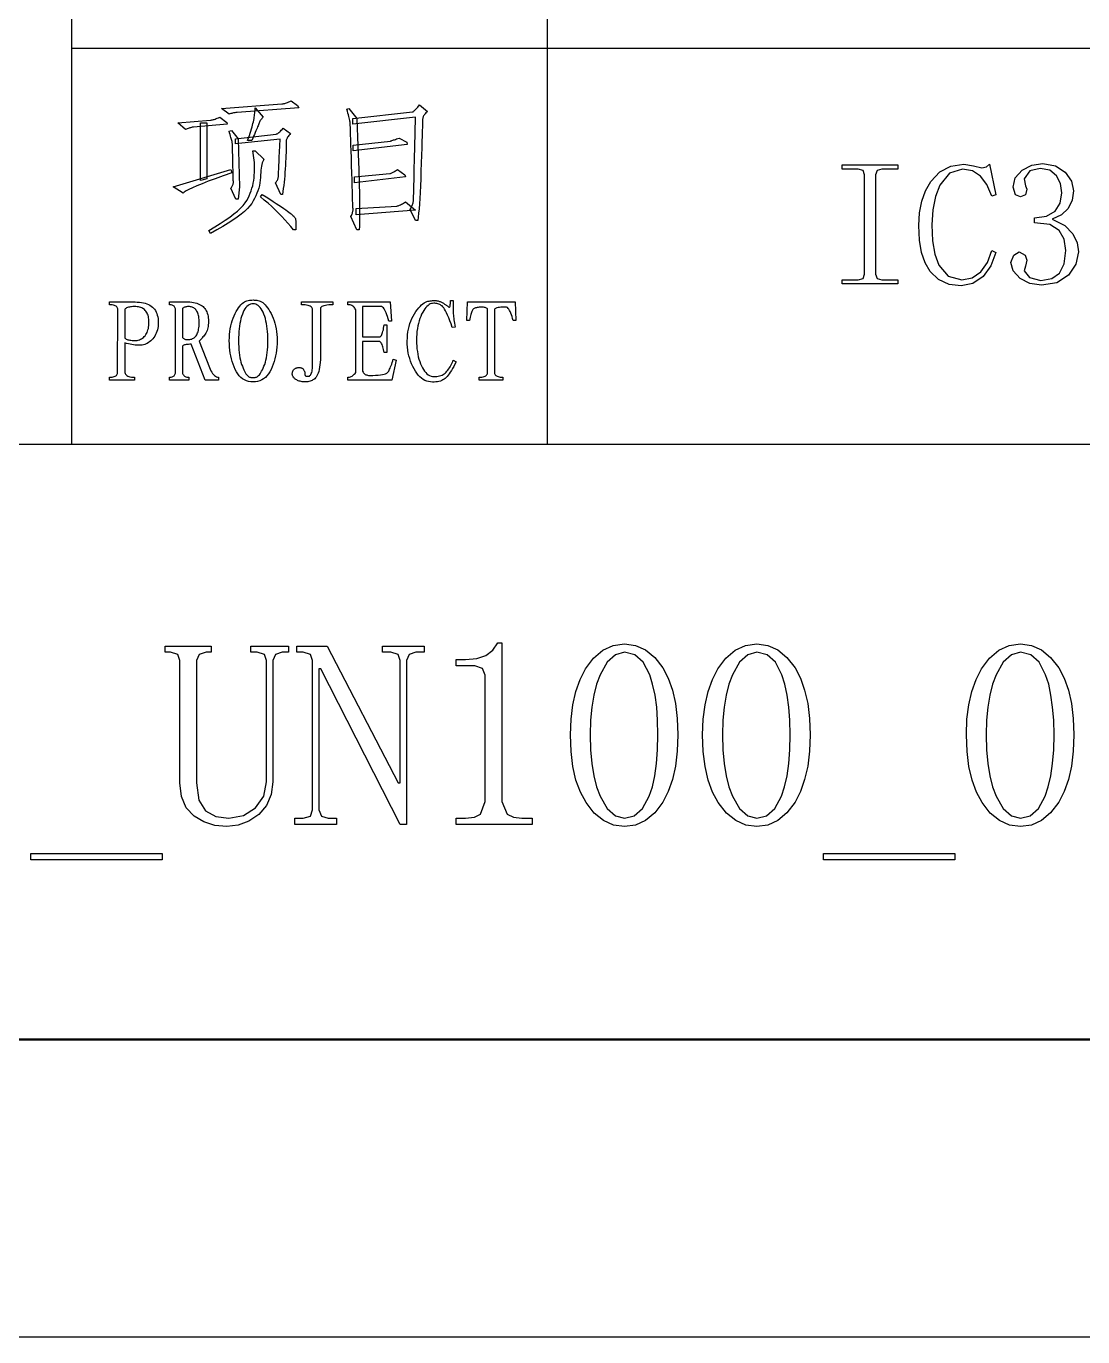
# Model space of a CAD drawing. Extents: x 0 to 420, y 0 to 297.
# Drawn here: x 362.24 to 380, y 0 to 22.04 of the extents above; entities that cross this region are included whole.
import ezdxf

# ---------------------------------------------------------------- set-up
doc = ezdxf.new("R2010")
doc.units = 0

msp = doc.modelspace()

# ---------------------------------------------------------------- linework, layer by layer
at = {"color": 7, "lineweight": 25}
for p, q in [((363, 15), (363, 35)), ((371, 15), (371, 35)), ((415, 21.66), (363, 21.66)), ((415, 15), (303, 15)), ((0, 0), (420, 0))]:
    msp.add_line(p, q, dxfattribs=at)
at = {"color": 7, "lineweight": 50}
for p, q in [((415, 5), (25, 5)), ((235, 5), (415, 5)), ((235, 5), (415, 5)), ((235, 5), (415, 5)), ((235, 5), (415, 5)), ((235, 5), (415, 5)), ((235, 5), (415, 5)), ((235, 5), (415, 5))]:
    msp.add_line(p, q, dxfattribs=at)
at = {"color": 7, "lineweight": 25}
for points in [[(366.798, 20.701), (366.818, 20.662), (365.783, 20.584), (365.771, 20.583), (365.759, 20.583), (365.746, 20.581), (365.733, 20.579), (365.719, 20.576), (365.706, 20.573), (365.691, 20.569), (365.677, 20.565), (365.662, 20.56), (365.646, 20.554), (365.519, 20.652), (366.535, 20.73), (366.545, 20.731), (366.557, 20.732), (366.569, 20.735), (366.583, 20.738), (366.598, 20.742), (366.614, 20.748), (366.632, 20.754), (366.65, 20.761), (366.67, 20.77), (366.691, 20.779)], [(364.787, 20.408), (365.334, 20.457), (365.344, 20.457), (365.355, 20.459), (365.368, 20.461), (365.382, 20.465), (365.397, 20.469), (365.413, 20.474), (365.431, 20.481), (365.449, 20.488), (365.469, 20.496), (365.49, 20.506), (365.607, 20.418), (365.617, 20.388), (365.05, 20.34), (365.039, 20.337), (365.026, 20.335), (365.013, 20.332), (365, 20.329), (364.987, 20.325), (364.973, 20.321), (364.959, 20.316), (364.944, 20.311), (364.929, 20.306), (364.914, 20.301)], [(366.027, 20.115), (365.959, 20.115), (365.974, 20.157), (365.988, 20.197), (366.001, 20.236), (366.013, 20.273), (366.023, 20.308), (366.033, 20.341), (366.042, 20.373), (366.049, 20.402), (366.056, 20.43), (366.061, 20.457), (366.066, 20.482), (366.07, 20.506), (366.074, 20.529), (366.077, 20.551), (366.079, 20.571), (366.082, 20.592), (366.083, 20.611), (366.085, 20.629), (366.085, 20.646), (366.086, 20.662), (366.222, 20.506), (366.211, 20.496), (366.2, 20.485), (366.19, 20.474), (366.181, 20.462), (366.172, 20.449), (366.164, 20.436), (366.157, 20.423), (366.15, 20.409), (366.145, 20.394), (366.139, 20.379), (366.134, 20.362), (366.127, 20.343), (366.119, 20.322), (366.11, 20.299), (366.099, 20.274), (366.087, 20.246), (366.074, 20.217), (366.06, 20.185), (366.044, 20.151)], [(367.697, 18.836), (367.704, 18.851), (367.711, 18.866), (367.716, 18.88), (367.721, 18.894), (367.725, 18.908), (367.728, 18.921), (367.73, 18.933), (367.731, 18.945), (367.732, 18.957), (367.731, 18.967), (367.73, 18.984), (367.729, 19.014), (367.727, 19.056), (367.725, 19.11), (367.723, 19.176), (367.72, 19.255), (367.717, 19.347), (367.714, 19.45), (367.71, 19.566), (367.707, 19.695), (367.703, 19.824), (367.699, 19.939), (367.696, 20.043), (367.693, 20.133), (367.691, 20.211), (367.689, 20.277), (367.686, 20.33), (367.685, 20.37), (367.683, 20.398), (367.682, 20.413), (367.681, 20.423), (367.679, 20.436), (367.675, 20.452), (367.671, 20.471), (367.666, 20.492), (367.661, 20.517), (367.654, 20.544), (367.646, 20.574), (367.638, 20.607), (367.629, 20.642), (367.658, 20.652), (367.795, 20.486), (367.807, 20.172), (367.818, 19.886), (367.827, 19.628), (367.834, 19.399), (367.839, 19.197), (367.841, 19.024), (367.842, 18.878), (367.841, 18.761), (367.839, 18.672), (367.834, 18.611), (367.795, 18.611)], [(368.693, 18.953), (368.702, 18.972), (368.711, 18.99), (368.718, 19.007), (368.725, 19.022), (368.731, 19.037), (368.736, 19.051), (368.74, 19.063), (368.743, 19.075), (368.745, 19.085), (368.747, 19.094), (368.748, 19.116), (368.75, 19.165), (368.752, 19.24), (368.755, 19.341), (368.758, 19.469), (368.761, 19.624), (368.766, 19.804), (368.77, 20.012), (368.775, 20.245), (368.781, 20.506), (367.726, 20.388), (367.726, 20.486), (368.732, 20.593), (368.74, 20.598), (368.749, 20.604), (368.759, 20.612), (368.77, 20.622), (368.781, 20.633), (368.793, 20.645), (368.806, 20.659), (368.82, 20.675), (368.834, 20.692), (368.849, 20.711), (368.986, 20.603), (368.971, 20.59), (368.958, 20.577), (368.946, 20.564), (368.935, 20.552), (368.926, 20.54), (368.919, 20.528), (368.912, 20.517), (368.908, 20.506), (368.905, 20.496), (368.903, 20.486), (368.902, 20.47), (368.9, 20.44), (368.899, 20.398), (368.897, 20.342), (368.894, 20.274), (368.892, 20.192), (368.889, 20.097), (368.886, 19.989), (368.882, 19.868), (368.879, 19.734), (368.874, 19.598), (368.87, 19.47), (368.865, 19.352), (368.86, 19.242), (368.854, 19.141), (368.848, 19.049), (368.842, 18.965), (368.835, 18.89), (368.828, 18.824), (368.82, 18.767), (368.781, 18.767)], [(365.168, 19.441), (365.168, 20.408), (365.275, 20.408), (365.275, 19.47)], [(365.822, 19.334), (365.802, 19.129), (365.763, 19.129), (365.675, 19.314), (365.685, 19.324), (365.693, 19.334), (365.7, 19.345), (365.706, 19.356), (365.711, 19.367), (365.715, 19.378), (365.717, 19.39), (365.719, 19.402), (365.72, 19.414), (365.719, 19.426), (365.718, 19.441), (365.717, 19.46), (365.716, 19.484), (365.715, 19.512), (365.714, 19.544), (365.714, 19.58), (365.713, 19.621), (365.712, 19.666), (365.711, 19.715), (365.71, 19.768), (365.709, 19.821), (365.708, 19.87), (365.707, 19.913), (365.706, 19.952), (365.705, 19.986), (365.704, 20.014), (365.703, 20.038), (365.702, 20.057), (365.701, 20.071), (365.7, 20.081), (365.698, 20.089), (365.696, 20.099), (365.693, 20.112), (365.689, 20.128), (365.684, 20.145), (365.678, 20.166), (365.671, 20.188), (365.664, 20.214), (365.655, 20.241), (365.646, 20.271), (365.685, 20.281), (365.802, 20.144)], [(366.427, 19.402), (366.437, 19.414), (366.445, 19.425), (366.452, 19.436), (366.459, 19.447), (366.464, 19.458), (366.468, 19.469), (366.472, 19.479), (366.474, 19.49), (366.476, 19.5), (366.476, 19.509), (366.477, 19.525), (366.477, 19.55), (366.479, 19.586), (366.481, 19.633), (366.484, 19.69), (366.487, 19.758), (366.491, 19.836), (366.495, 19.925), (366.5, 20.025), (366.505, 20.134), (365.754, 20.056), (365.754, 20.144), (366.437, 20.222), (366.445, 20.223), (366.454, 20.226), (366.464, 20.231), (366.475, 20.238), (366.486, 20.247), (366.498, 20.258), (366.511, 20.27), (366.525, 20.285), (366.539, 20.301), (366.554, 20.32), (366.681, 20.232), (366.666, 20.215), (366.653, 20.199), (366.642, 20.183), (366.632, 20.169), (366.624, 20.155), (366.617, 20.142), (366.613, 20.131), (366.609, 20.12), (366.608, 20.11), (366.608, 20.1), (366.609, 20.089), (366.609, 20.072), (366.609, 20.051), (366.609, 20.024), (366.608, 19.992), (366.607, 19.954), (366.605, 19.912), (366.603, 19.864), (366.601, 19.812), (366.598, 19.754), (366.595, 19.694), (366.591, 19.635), (366.587, 19.577), (366.583, 19.521), (366.578, 19.466), (366.572, 19.411), (366.566, 19.359), (366.559, 19.307), (366.552, 19.256), (366.545, 19.207), (366.515, 19.207)], [(368.634, 20.086), (368.644, 20.047), (367.736, 19.939), (367.736, 20.037), (368.361, 20.105), (368.368, 20.107), (368.376, 20.11), (368.386, 20.114), (368.398, 20.118), (368.412, 20.122), (368.428, 20.127), (368.445, 20.133), (368.464, 20.14), (368.485, 20.146), (368.507, 20.154)], [(366.027, 19.055), (365.995, 19.013), (365.956, 18.968), (365.907, 18.922), (365.85, 18.874), (365.785, 18.825), (365.712, 18.774), (365.63, 18.721), (365.539, 18.666), (365.441, 18.61), (365.334, 18.552), (365.304, 18.601), (365.406, 18.661), (365.499, 18.718), (365.583, 18.774), (365.66, 18.827), (365.728, 18.878), (365.788, 18.928), (365.839, 18.975), (365.882, 19.02), (365.917, 19.063), (365.944, 19.104), (365.965, 19.144), (365.985, 19.185), (366.003, 19.227), (366.018, 19.268), (366.032, 19.311), (366.044, 19.353), (366.053, 19.396), (366.061, 19.44), (366.067, 19.484), (366.071, 19.529), (366.073, 19.574), (366.075, 19.617), (366.075, 19.66), (366.074, 19.702), (366.072, 19.744), (366.069, 19.784), (366.065, 19.824), (366.06, 19.863), (366.054, 19.902), (366.047, 19.939), (366.086, 19.939), (366.232, 19.802), (366.223, 19.784), (366.214, 19.762), (366.206, 19.737), (366.199, 19.71), (366.193, 19.68), (366.188, 19.648), (366.183, 19.612), (366.179, 19.574), (366.176, 19.534), (366.173, 19.49), (366.17, 19.445), (366.164, 19.401), (366.156, 19.357), (366.145, 19.313), (366.132, 19.269), (366.116, 19.226), (366.098, 19.183), (366.077, 19.14), (366.053, 19.098)], [(364.709, 19.334), (365.675, 19.627), (365.695, 19.568), (365.548, 19.517), (365.415, 19.47), (365.297, 19.427), (365.193, 19.387), (365.104, 19.351), (365.029, 19.318), (364.969, 19.29), (364.923, 19.265), (364.892, 19.244), (364.875, 19.226)], [(367.755, 19.5), (368.351, 19.558), (368.361, 19.561), (368.372, 19.564), (368.383, 19.569), (368.395, 19.574), (368.407, 19.58), (368.42, 19.588), (368.434, 19.596), (368.448, 19.605), (368.463, 19.615), (368.478, 19.627), (368.605, 19.539), (368.615, 19.5), (367.755, 19.402)], [(375.957, 19.633), (375.957, 19.703), (376.892, 19.703), (376.892, 19.633), (376.623, 19.633), (376.547, 19.609), (376.518, 19.539), (376.518, 17.867), (376.547, 17.796), (376.623, 17.773), (376.892, 17.773), (376.892, 17.703), (375.957, 17.703), (375.957, 17.773), (376.226, 17.773), (376.308, 17.796), (376.331, 17.867), (376.331, 19.539), (376.308, 19.609), (376.226, 19.633)], [(377.957, 17.668), (377.754, 17.695), (377.58, 17.777), (377.437, 17.913), (377.352, 18.054), (377.292, 18.229), (377.256, 18.44), (377.244, 18.685), (377.257, 18.898), (377.295, 19.092), (377.359, 19.266), (377.448, 19.422), (377.601, 19.585), (377.786, 19.682), (378.004, 19.715), (378.168, 19.685), (378.308, 19.656), (378.384, 19.668), (378.437, 19.715), (378.542, 19.2), (378.472, 19.177), (378.39, 19.372), (378.285, 19.516), (378.15, 19.603), (377.981, 19.633), (377.763, 19.565), (377.6, 19.364), (377.526, 19.17), (377.481, 18.948), (377.466, 18.697), (377.479, 18.429), (377.518, 18.203), (377.583, 18.019), (377.738, 17.834), (377.969, 17.773), (378.143, 17.807), (378.29, 17.908), (378.403, 18.064), (378.472, 18.264), (378.542, 18.229), (378.459, 18.005), (378.326, 17.826), (378.155, 17.707)], [(379.93, 18.241), (379.889, 18.032), (379.766, 17.849), (379.57, 17.722), (379.31, 17.679), (379.114, 17.709), (378.948, 17.796), (378.834, 17.922), (378.796, 18.065), (378.842, 18.188), (378.936, 18.241), (379.035, 18.188), (379.065, 18.101), (379.041, 18.001), (379.018, 17.925), (379.105, 17.808), (379.298, 17.761), (379.483, 17.792), (379.614, 17.884), (379.693, 18.041), (379.719, 18.264), (379.692, 18.454), (379.608, 18.603), (379.449, 18.7), (379.193, 18.732), (379.193, 18.814), (379.396, 18.842), (379.538, 18.925), (379.622, 19.058), (379.649, 19.235), (379.627, 19.389), (379.562, 19.522), (379.449, 19.614), (379.287, 19.644), (379.111, 19.603), (379.018, 19.469), (379.041, 19.352), (379.065, 19.293), (379.041, 19.2), (378.959, 19.165), (378.872, 19.2), (378.831, 19.329), (378.869, 19.488), (378.983, 19.615), (379.146, 19.698), (379.334, 19.726), (379.544, 19.69), (379.708, 19.58), (379.813, 19.429), (379.848, 19.27), (379.826, 19.108), (379.76, 18.972), (379.648, 18.865), (379.486, 18.791), (379.702, 18.682), (379.836, 18.545), (379.907, 18.393)], [(366.652, 18.909), (366.672, 18.893), (366.691, 18.878), (366.707, 18.864), (366.721, 18.851), (366.734, 18.839), (366.744, 18.829), (366.752, 18.819), (366.758, 18.81), (366.762, 18.803), (366.764, 18.797), (366.765, 18.789), (366.766, 18.78), (366.767, 18.768), (366.767, 18.753), (366.768, 18.736), (366.768, 18.716), (366.769, 18.693), (366.769, 18.668), (366.769, 18.641), (366.769, 18.611), (366.73, 18.611), (366.684, 18.668), (366.636, 18.724), (366.586, 18.78), (366.533, 18.836), (366.479, 18.892), (366.422, 18.947), (366.363, 19.003), (366.302, 19.058), (366.239, 19.113), (366.173, 19.168), (366.203, 19.207), (366.269, 19.165), (366.33, 19.126), (366.387, 19.09), (366.439, 19.056), (366.486, 19.025), (366.529, 18.996), (366.566, 18.971), (366.6, 18.947), (366.628, 18.927)], [(367.785, 18.972), (368.468, 19.011), (368.479, 19.014), (368.49, 19.017), (368.502, 19.022), (368.515, 19.027), (368.529, 19.033), (368.545, 19.041), (368.561, 19.049), (368.578, 19.058), (368.596, 19.069), (368.615, 19.08), (368.781, 18.943), (367.785, 18.865)], [(365.749, 17.203), (365.768, 17.239), (365.788, 17.272), (365.808, 17.301), (365.828, 17.328), (365.847, 17.351), (365.867, 17.371), (365.887, 17.387), (365.908, 17.401), (365.928, 17.411), (365.948, 17.418), (365.968, 17.423), (365.989, 17.427), (366.009, 17.43), (366.029, 17.431), (366.05, 17.432), (366.07, 17.431), (366.09, 17.43), (366.111, 17.427), (366.131, 17.423), (366.151, 17.418), (366.171, 17.411), (366.192, 17.401), (366.212, 17.387), (366.232, 17.371), (366.253, 17.351), (366.273, 17.328), (366.293, 17.301), (366.314, 17.272), (366.334, 17.239), (366.354, 17.203), (366.374, 17.165), (366.391, 17.125), (366.406, 17.083), (366.419, 17.04), (366.43, 16.995), (366.44, 16.949), (366.447, 16.901), (366.452, 16.851), (366.455, 16.799), (366.456, 16.746), (366.455, 16.693), (366.452, 16.641), (366.447, 16.59), (366.44, 16.54), (366.43, 16.491), (366.419, 16.444), (366.406, 16.398), (366.391, 16.353), (366.374, 16.309), (366.354, 16.266), (366.333, 16.226), (366.31, 16.19), (366.284, 16.158), (366.257, 16.131), (366.227, 16.108), (366.196, 16.089), (366.162, 16.074), (366.127, 16.063), (366.089, 16.057), (366.05, 16.055), (366.01, 16.057), (365.973, 16.063), (365.937, 16.074), (365.904, 16.089), (365.873, 16.108), (365.844, 16.131), (365.817, 16.158), (365.792, 16.19), (365.769, 16.226), (365.749, 16.266), (365.73, 16.309), (365.714, 16.353), (365.699, 16.398), (365.686, 16.444), (365.676, 16.491), (365.667, 16.54), (365.66, 16.59), (365.655, 16.641), (365.652, 16.693), (365.651, 16.746), (365.652, 16.799), (365.655, 16.851), (365.66, 16.901), (365.667, 16.949), (365.676, 16.995), (365.686, 17.04), (365.699, 17.083), (365.714, 17.125), (365.73, 17.165)], [(368.643, 16.742), (368.645, 16.795), (368.648, 16.846), (368.654, 16.895), (368.663, 16.943), (368.674, 16.989), (368.687, 17.034), (368.703, 17.078), (368.721, 17.12), (368.741, 17.16), (368.764, 17.199), (368.788, 17.236), (368.812, 17.269), (368.836, 17.299), (368.859, 17.325), (368.882, 17.348), (368.904, 17.367), (368.926, 17.383), (368.948, 17.396), (368.97, 17.405), (368.991, 17.41), (369.012, 17.414), (369.031, 17.417), (369.05, 17.419), (369.067, 17.421), (369.084, 17.422), (369.099, 17.423), (369.114, 17.422), (369.127, 17.422), (369.14, 17.42), (369.151, 17.418), (369.162, 17.416), (369.173, 17.413), (369.184, 17.409), (369.195, 17.405), (369.206, 17.401), (369.217, 17.396), (369.228, 17.39), (369.239, 17.384), (369.25, 17.378), (369.26, 17.371), (369.271, 17.364), (369.281, 17.358), (369.291, 17.351), (369.3, 17.345), (369.308, 17.339), (369.316, 17.333), (369.324, 17.328), (369.331, 17.323), (369.337, 17.318), (369.343, 17.313), (369.348, 17.31), (369.352, 17.31), (369.356, 17.313), (369.36, 17.319), (369.363, 17.328), (369.366, 17.341), (369.367, 17.356), (369.369, 17.375), (369.37, 17.397), (369.37, 17.422), (369.417, 17.422), (369.417, 17.406), (369.417, 17.39), (369.417, 17.373), (369.417, 17.356), (369.417, 17.338), (369.417, 17.32), (369.417, 17.301), (369.417, 17.282), (369.417, 17.262), (369.417, 17.242), (369.417, 17.221), (369.418, 17.199), (369.42, 17.176), (369.422, 17.151), (369.425, 17.125), (369.428, 17.098), (369.432, 17.07), (369.437, 17.04), (369.442, 17.009), (369.448, 16.977), (369.401, 16.969), (369.38, 17.029), (369.359, 17.083), (369.34, 17.133), (369.321, 17.177), (369.303, 17.216), (369.287, 17.25), (369.271, 17.278), (369.256, 17.301), (369.242, 17.319), (369.229, 17.332), (369.216, 17.342), (369.203, 17.35), (369.189, 17.357), (369.174, 17.363), (369.158, 17.368), (369.142, 17.372), (369.125, 17.375), (369.107, 17.376), (369.088, 17.376), (369.069, 17.375), (369.05, 17.372), (369.03, 17.365), (369.012, 17.355), (368.993, 17.342), (368.974, 17.325), (368.956, 17.305), (368.938, 17.282), (368.92, 17.255), (368.903, 17.225), (368.885, 17.192), (368.869, 17.156), (368.855, 17.118), (368.842, 17.079), (368.831, 17.038), (368.821, 16.995), (368.813, 16.951), (368.807, 16.905), (368.803, 16.858), (368.8, 16.809), (368.8, 16.758), (368.8, 16.707), (368.803, 16.658), (368.807, 16.611), (368.813, 16.565), (368.82, 16.521), (368.829, 16.478), (368.84, 16.437), (368.852, 16.398), (368.866, 16.36), (368.882, 16.324), (368.898, 16.291), (368.916, 16.261), (368.935, 16.234), (368.955, 16.211), (368.975, 16.192), (368.997, 16.175), (369.019, 16.163), (369.043, 16.153), (369.067, 16.147), (369.093, 16.145), (369.118, 16.145), (369.142, 16.146), (369.165, 16.15), (369.187, 16.155), (369.208, 16.161), (369.228, 16.17), (369.246, 16.179), (369.264, 16.191), (369.28, 16.204), (369.296, 16.219), (369.31, 16.235), (369.324, 16.252), (369.338, 16.27), (369.351, 16.289), (369.363, 16.309), (369.375, 16.33), (369.386, 16.351), (369.397, 16.374), (369.407, 16.398), (369.417, 16.422), (369.464, 16.391), (369.444, 16.351), (369.424, 16.315), (369.404, 16.281), (369.385, 16.249), (369.367, 16.22), (369.349, 16.193), (369.331, 16.17), (369.314, 16.148), (369.297, 16.13), (369.28, 16.113), (369.263, 16.1), (369.244, 16.087), (369.223, 16.077), (369.201, 16.068), (369.177, 16.062), (369.152, 16.057), (369.125, 16.054), (369.096, 16.052), (369.066, 16.053), (369.034, 16.055), (369.002, 16.06), (368.97, 16.069), (368.94, 16.081), (368.911, 16.097), (368.883, 16.117), (368.855, 16.141), (368.829, 16.169), (368.804, 16.2), (368.78, 16.235), (368.757, 16.274), (368.735, 16.315), (368.716, 16.357), (368.699, 16.401), (368.684, 16.446), (368.672, 16.492), (368.661, 16.54), (368.654, 16.589), (368.648, 16.639), (368.644, 16.69)], [(363.776, 17.281), (363.772, 17.295), (363.766, 17.307), (363.757, 17.317), (363.746, 17.326), (363.733, 17.334), (363.718, 17.341), (363.701, 17.345), (363.681, 17.349), (363.659, 17.351), (363.635, 17.352), (363.635, 17.399), (364.065, 17.399), (364.103, 17.398), (364.139, 17.395), (364.174, 17.391), (364.206, 17.385), (364.236, 17.377), (364.264, 17.368), (364.291, 17.357), (364.315, 17.344), (364.338, 17.329), (364.358, 17.313), (364.377, 17.295), (364.393, 17.275), (364.408, 17.253), (364.421, 17.23), (364.431, 17.205), (364.44, 17.179), (364.447, 17.15), (364.452, 17.12), (364.455, 17.088), (364.456, 17.055), (364.455, 17.021), (364.452, 16.989), (364.448, 16.958), (364.441, 16.929), (364.433, 16.901), (364.423, 16.874), (364.412, 16.849), (364.398, 16.825), (364.383, 16.802), (364.366, 16.781), (364.348, 16.762), (364.329, 16.745), (364.31, 16.729), (364.29, 16.715), (364.27, 16.703), (364.25, 16.693), (364.229, 16.685), (364.207, 16.679), (364.185, 16.675), (364.163, 16.672), (364.14, 16.671), (364.116, 16.671), (364.091, 16.672), (364.065, 16.675), (364.039, 16.678), (364.011, 16.682), (363.983, 16.688), (363.954, 16.695), (363.924, 16.702), (363.893, 16.711), (363.893, 16.211), (363.898, 16.196), (363.905, 16.183), (363.915, 16.171), (363.927, 16.161), (363.942, 16.153), (363.96, 16.146), (363.98, 16.14), (364.003, 16.136), (364.029, 16.134), (364.057, 16.133), (364.057, 16.086), (363.635, 16.086), (363.635, 16.133), (363.659, 16.134), (363.681, 16.136), (363.7, 16.139), (363.717, 16.143), (363.731, 16.149), (363.743, 16.156), (363.753, 16.164), (363.76, 16.173), (363.766, 16.184), (363.768, 16.196)], [(364.237, 17.258), (364.224, 17.27), (364.21, 17.281), (364.194, 17.29), (364.178, 17.298), (364.16, 17.305), (364.141, 17.311), (364.121, 17.315), (364.1, 17.318), (364.077, 17.32), (364.053, 17.321), (364.03, 17.32), (364.008, 17.319), (363.988, 17.316), (363.97, 17.313), (363.953, 17.309), (363.938, 17.304), (363.924, 17.298), (363.912, 17.291), (363.902, 17.283), (363.893, 17.274), (363.893, 16.789), (363.905, 16.782), (363.917, 16.775), (363.931, 16.769), (363.946, 16.764), (363.962, 16.76), (363.979, 16.756), (363.997, 16.754), (364.016, 16.752), (364.036, 16.751), (364.057, 16.75), (364.079, 16.751), (364.099, 16.753), (364.119, 16.758), (364.138, 16.763), (364.156, 16.771), (364.173, 16.78), (364.189, 16.79), (364.205, 16.803), (364.219, 16.817), (364.233, 16.832), (364.246, 16.849), (364.257, 16.867), (364.267, 16.887), (364.276, 16.907), (364.283, 16.929), (364.289, 16.952), (364.294, 16.976), (364.297, 17.001), (364.299, 17.027), (364.3, 17.055), (364.299, 17.082), (364.297, 17.108), (364.294, 17.132), (364.29, 17.155), (364.284, 17.176), (364.277, 17.196), (364.269, 17.213), (364.26, 17.23), (364.249, 17.245)], [(364.862, 16.656), (364.862, 16.211), (364.866, 16.196), (364.871, 16.183), (364.878, 16.171), (364.887, 16.161), (364.897, 16.153), (364.909, 16.146), (364.922, 16.14), (364.937, 16.136), (364.953, 16.134), (364.971, 16.133), (364.971, 16.086), (364.643, 16.086), (364.643, 16.133), (364.66, 16.134), (364.675, 16.136), (364.689, 16.139), (364.701, 16.144), (364.712, 16.151), (364.721, 16.158), (364.729, 16.167), (364.736, 16.178), (364.741, 16.19), (364.745, 16.203), (364.745, 17.281), (364.741, 17.295), (364.736, 17.307), (364.729, 17.317), (364.721, 17.326), (364.712, 17.334), (364.701, 17.341), (364.689, 17.345), (364.675, 17.349), (364.66, 17.351), (364.643, 17.352), (364.643, 17.399), (364.987, 17.399), (365.019, 17.395), (365.049, 17.39), (365.077, 17.384), (365.104, 17.376), (365.129, 17.367), (365.152, 17.357), (365.173, 17.346), (365.192, 17.334), (365.21, 17.32), (365.225, 17.305), (365.239, 17.289), (365.252, 17.271), (365.263, 17.251), (365.273, 17.231), (365.281, 17.208), (365.288, 17.184), (365.293, 17.159), (365.297, 17.132), (365.299, 17.104), (365.3, 17.074), (365.299, 17.045), (365.297, 17.016), (365.294, 16.989), (365.289, 16.964), (365.283, 16.94), (365.276, 16.917), (365.267, 16.896), (365.257, 16.876), (365.246, 16.857), (365.233, 16.84), (365.22, 16.824), (365.208, 16.81), (365.197, 16.797), (365.187, 16.785), (365.177, 16.775), (365.169, 16.766), (365.161, 16.758), (365.154, 16.751), (365.148, 16.746), (365.143, 16.742), (365.315, 16.297), (365.328, 16.267), (365.341, 16.241), (365.355, 16.217), (365.37, 16.196), (365.385, 16.178), (365.401, 16.163), (365.418, 16.151), (365.435, 16.142), (365.453, 16.136), (365.471, 16.133), (365.471, 16.086), (365.245, 16.086), (365.01, 16.688), (364.987, 16.687), (364.965, 16.686), (364.945, 16.685), (364.927, 16.683), (364.911, 16.68), (364.897, 16.676), (364.885, 16.672), (364.875, 16.668), (364.868, 16.662)], [(365.096, 17.258), (365.087, 17.27), (365.076, 17.281), (365.065, 17.29), (365.053, 17.298), (365.04, 17.305), (365.026, 17.311), (365.012, 17.315), (364.996, 17.318), (364.98, 17.32), (364.964, 17.321), (364.947, 17.32), (364.932, 17.319), (364.918, 17.317), (364.906, 17.314), (364.895, 17.311), (364.886, 17.306), (364.878, 17.301), (364.871, 17.296), (364.866, 17.289), (364.862, 17.281), (364.862, 16.813), (364.866, 16.804), (364.871, 16.796), (364.877, 16.789), (364.885, 16.783), (364.893, 16.778), (364.903, 16.773), (364.915, 16.77), (364.927, 16.768), (364.941, 16.766), (364.956, 16.766), (364.973, 16.766), (364.989, 16.768), (365.004, 16.772), (365.019, 16.776), (365.033, 16.782), (365.046, 16.79), (365.059, 16.798), (365.071, 16.808), (365.082, 16.82), (365.093, 16.832), (365.102, 16.846), (365.111, 16.862), (365.118, 16.879), (365.125, 16.898), (365.131, 16.919), (365.135, 16.941), (365.139, 16.965), (365.141, 16.991), (365.143, 17.018), (365.143, 17.047), (365.143, 17.076), (365.141, 17.103), (365.139, 17.128), (365.136, 17.152), (365.132, 17.174), (365.126, 17.194), (365.12, 17.213), (365.113, 17.23), (365.105, 17.245)], [(365.807, 16.746), (365.808, 16.693), (365.81, 16.643), (365.813, 16.594), (365.817, 16.548), (365.823, 16.504), (365.83, 16.462), (365.838, 16.423), (365.847, 16.385), (365.858, 16.35), (365.87, 16.317), (365.882, 16.286), (365.895, 16.258), (365.907, 16.233), (365.919, 16.211), (365.931, 16.192), (365.943, 16.175), (365.955, 16.161), (365.967, 16.15), (365.979, 16.142), (365.991, 16.137), (366.003, 16.133), (366.014, 16.131), (366.026, 16.129), (366.038, 16.128), (366.05, 16.127), (366.061, 16.128), (366.073, 16.129), (366.085, 16.131), (366.096, 16.133), (366.108, 16.137), (366.12, 16.142), (366.132, 16.15), (366.144, 16.161), (366.156, 16.175), (366.169, 16.192), (366.181, 16.211), (366.194, 16.233), (366.207, 16.258), (366.22, 16.286), (366.233, 16.317), (366.246, 16.35), (366.257, 16.385), (366.267, 16.423), (366.276, 16.462), (366.283, 16.504), (366.289, 16.548), (366.294, 16.594), (366.297, 16.643), (366.299, 16.693), (366.3, 16.746), (366.299, 16.799), (366.297, 16.85), (366.294, 16.9), (366.289, 16.947), (366.283, 16.992), (366.276, 17.036), (366.267, 17.078), (366.257, 17.118), (366.246, 17.156), (366.233, 17.192), (366.219, 17.225), (366.205, 17.255), (366.189, 17.281), (366.172, 17.304), (366.154, 17.323), (366.135, 17.339), (366.115, 17.352), (366.094, 17.36), (366.072, 17.366), (366.05, 17.367), (366.027, 17.366), (366.005, 17.36), (365.984, 17.352), (365.965, 17.339), (365.946, 17.323), (365.929, 17.304), (365.912, 17.281), (365.897, 17.255), (365.883, 17.225), (365.87, 17.192), (365.858, 17.156), (365.847, 17.118), (365.838, 17.078), (365.83, 17.036), (365.823, 16.992), (365.817, 16.947), (365.813, 16.9), (365.81, 16.85), (365.808, 16.799)], [(366.772, 16.094), (366.761, 16.102), (366.751, 16.11), (366.742, 16.118), (366.734, 16.126), (366.727, 16.135), (366.722, 16.144), (366.717, 16.152), (366.713, 16.161), (366.711, 16.171), (366.71, 16.18), (366.709, 16.189), (366.71, 16.198), (366.711, 16.207), (366.712, 16.216), (366.715, 16.224), (366.718, 16.232), (366.721, 16.24), (366.726, 16.247), (366.731, 16.255), (366.737, 16.262), (366.744, 16.269), (366.75, 16.275), (366.758, 16.28), (366.766, 16.284), (366.774, 16.288), (366.783, 16.291), (366.792, 16.294), (366.802, 16.296), (366.812, 16.297), (366.823, 16.297), (366.834, 16.297), (366.844, 16.296), (366.853, 16.294), (366.862, 16.291), (366.87, 16.287), (366.877, 16.283), (366.884, 16.278), (366.891, 16.272), (366.896, 16.265), (366.901, 16.258), (366.906, 16.25), (366.909, 16.243), (366.913, 16.235), (366.915, 16.227), (366.918, 16.22), (366.919, 16.213), (366.921, 16.205), (366.921, 16.198), (366.921, 16.191), (366.921, 16.184), (366.921, 16.177), (366.922, 16.171), (366.924, 16.166), (366.928, 16.161), (366.932, 16.157), (366.938, 16.154), (366.946, 16.152), (366.954, 16.15), (366.964, 16.149), (366.975, 16.149), (366.987, 16.15), (366.997, 16.154), (367.007, 16.161), (367.015, 16.17), (367.023, 16.182), (367.03, 16.196), (367.036, 16.214), (367.042, 16.234), (367.046, 16.256), (367.05, 16.281), (367.05, 17.281), (367.045, 17.295), (367.037, 17.307), (367.026, 17.317), (367.012, 17.326), (366.995, 17.334), (366.975, 17.341), (366.951, 17.345), (366.925, 17.349), (366.895, 17.351), (366.862, 17.352), (366.862, 17.399), (367.393, 17.399), (367.393, 17.352), (367.356, 17.351), (367.322, 17.349), (367.292, 17.346), (367.266, 17.342), (367.243, 17.336), (367.224, 17.329), (367.208, 17.321), (367.196, 17.312), (367.187, 17.301), (367.182, 17.289), (367.182, 16.43), (367.179, 16.383), (367.174, 16.34), (367.168, 16.3), (367.162, 16.264), (367.154, 16.232), (367.145, 16.203), (367.136, 16.177), (367.125, 16.155), (367.113, 16.136), (367.1, 16.121), (367.087, 16.109), (367.072, 16.097), (367.057, 16.087), (367.042, 16.079), (367.025, 16.071), (367.008, 16.066), (366.99, 16.061), (366.972, 16.058), (366.952, 16.056), (366.932, 16.055), (366.912, 16.055), (366.893, 16.056), (366.875, 16.058), (366.858, 16.061), (366.842, 16.065), (366.826, 16.069), (366.811, 16.074), (366.797, 16.08), (366.784, 16.087)], [(368.331, 17.078), (368.321, 17.117), (368.311, 17.153), (368.301, 17.185), (368.29, 17.215), (368.278, 17.24), (368.266, 17.263), (368.254, 17.282), (368.241, 17.298), (368.227, 17.311), (368.214, 17.321), (367.893, 17.321), (367.893, 16.813), (367.931, 16.813), (367.968, 16.813), (368.002, 16.813), (368.035, 16.813), (368.065, 16.813), (368.094, 16.813), (368.121, 16.813), (368.146, 16.813), (368.169, 16.813), (368.19, 16.813), (368.199, 16.823), (368.208, 16.836), (368.215, 16.851), (368.223, 16.868), (368.229, 16.887), (368.235, 16.908), (368.241, 16.932), (368.245, 16.958), (368.249, 16.986), (368.253, 17.016), (368.3, 17.016), (368.3, 16.547), (368.253, 16.547), (368.249, 16.574), (368.245, 16.6), (368.24, 16.623), (368.234, 16.645), (368.227, 16.664), (368.22, 16.682), (368.212, 16.698), (368.203, 16.712), (368.193, 16.724), (368.182, 16.735), (368.146, 16.735), (368.111, 16.735), (368.078, 16.735), (368.046, 16.735), (368.016, 16.735), (367.988, 16.735), (367.962, 16.735), (367.937, 16.735), (367.914, 16.735), (367.893, 16.735), (367.893, 16.235), (367.899, 16.221), (367.905, 16.209), (367.914, 16.199), (367.923, 16.19), (367.934, 16.182), (367.947, 16.176), (367.961, 16.171), (367.976, 16.167), (367.992, 16.165), (368.01, 16.164), (368.063, 16.165), (368.111, 16.167), (368.153, 16.17), (368.192, 16.174), (368.225, 16.179), (368.254, 16.185), (368.278, 16.193), (368.298, 16.202), (368.313, 16.212), (368.323, 16.223), (368.331, 16.236), (368.339, 16.25), (368.347, 16.267), (368.355, 16.285), (368.364, 16.306), (368.373, 16.328), (368.382, 16.353), (368.391, 16.379), (368.4, 16.407), (368.409, 16.438), (368.456, 16.422), (368.385, 16.086), (367.643, 16.086), (367.643, 16.133), (367.659, 16.134), (367.674, 16.136), (367.688, 16.14), (367.702, 16.146), (367.716, 16.153), (367.729, 16.161), (367.741, 16.171), (367.753, 16.183), (367.765, 16.196), (367.776, 16.211), (367.776, 17.266), (367.769, 17.282), (367.761, 17.297), (367.751, 17.31), (367.74, 17.321), (367.727, 17.33), (367.713, 17.338), (367.698, 17.344), (367.681, 17.348), (367.663, 17.351), (367.643, 17.352), (367.643, 17.399), (368.354, 17.399), (368.378, 17.078)], [(370.315, 17.313), (370.279, 17.312), (370.247, 17.311), (370.218, 17.309), (370.193, 17.306), (370.171, 17.303), (370.152, 17.299), (370.137, 17.294), (370.125, 17.288), (370.117, 17.281), (370.112, 17.274), (370.112, 16.196), (370.116, 16.184), (370.123, 16.173), (370.131, 16.164), (370.142, 16.156), (370.155, 16.149), (370.17, 16.143), (370.188, 16.139), (370.207, 16.136), (370.229, 16.134), (370.253, 16.133), (370.253, 16.086), (369.854, 16.086), (369.854, 16.133), (369.878, 16.134), (369.9, 16.136), (369.919, 16.139), (369.937, 16.144), (369.952, 16.151), (369.965, 16.158), (369.976, 16.167), (369.984, 16.178), (369.991, 16.19), (369.995, 16.203), (369.995, 17.274), (369.991, 17.281), (369.985, 17.288), (369.977, 17.294), (369.967, 17.299), (369.956, 17.303), (369.942, 17.306), (369.927, 17.309), (369.91, 17.311), (369.891, 17.312), (369.87, 17.313), (369.852, 17.311), (369.835, 17.308), (369.819, 17.306), (369.805, 17.302), (369.792, 17.298), (369.78, 17.293), (369.769, 17.288), (369.76, 17.283), (369.752, 17.276), (369.745, 17.27), (369.739, 17.262), (369.733, 17.251), (369.727, 17.238), (369.721, 17.223), (369.716, 17.206), (369.71, 17.187), (369.705, 17.165), (369.7, 17.141), (369.695, 17.115), (369.69, 17.086), (369.643, 17.086), (369.659, 17.399), (370.456, 17.399), (370.471, 17.086), (370.425, 17.086), (370.415, 17.122), (370.405, 17.155), (370.395, 17.185), (370.385, 17.212), (370.374, 17.237), (370.363, 17.258), (370.351, 17.276), (370.34, 17.291), (370.328, 17.303)], [(365.645, 8.719), (365.888, 8.763), (366.092, 8.894), (366.23, 9.092), (366.276, 9.333), (366.276, 11.368), (366.241, 11.473), (366.118, 11.508), (366.013, 11.508), (366.013, 11.614), (366.645, 11.614), (366.645, 11.508), (366.539, 11.508), (366.425, 11.473), (366.382, 11.368), (366.382, 9.333), (366.355, 9.116), (366.276, 8.931), (366.145, 8.78), (365.98, 8.668), (365.802, 8.601), (365.61, 8.579), (365.408, 8.598), (365.224, 8.657), (365.057, 8.754), (364.925, 8.894), (364.846, 9.082), (364.82, 9.315), (364.82, 11.368), (364.785, 11.473), (364.662, 11.508), (364.574, 11.508), (364.574, 11.614), (365.346, 11.614), (365.346, 11.508), (365.259, 11.508), (365.145, 11.473), (365.101, 11.368), (365.101, 9.315), (365.138, 9.022), (365.25, 8.842), (365.423, 8.75)], [(368.489, 9.315), (368.524, 9.315), (368.524, 11.368), (368.489, 11.473), (368.366, 11.508), (368.226, 11.508), (368.226, 11.614), (368.927, 11.614), (368.927, 11.508), (368.787, 11.508), (368.673, 11.473), (368.629, 11.368), (368.629, 8.614), (368.524, 8.614), (367.191, 11.228), (367.156, 11.228), (367.156, 8.859), (367.199, 8.754), (367.313, 8.719), (367.454, 8.719), (367.454, 8.614), (366.752, 8.614), (366.752, 8.719), (366.892, 8.719), (367.015, 8.754), (367.05, 8.859), (367.05, 11.368), (367.015, 11.473), (366.892, 11.508), (366.787, 11.508), (366.787, 11.614), (367.296, 11.614)], [(370.236, 11.666), (370.236, 9), (370.323, 8.789), (370.429, 8.737), (370.569, 8.719), (370.744, 8.719), (370.744, 8.614), (369.464, 8.614), (369.464, 8.719), (369.622, 8.719), (369.773, 8.737), (369.876, 8.789), (369.955, 9), (369.955, 11.123), (369.911, 11.237), (369.779, 11.28), (369.464, 11.28), (369.464, 11.386), (369.622, 11.386), (369.812, 11.403), (369.964, 11.456), (370.08, 11.544), (370.165, 11.666)], [(372.299, 8.579), (372.113, 8.604), (371.943, 8.68), (371.789, 8.806), (371.65, 8.982), (371.555, 9.157), (371.481, 9.358), (371.429, 9.586), (371.397, 9.841), (371.386, 10.123), (371.397, 10.386), (371.427, 10.628), (371.478, 10.849), (371.549, 11.049), (371.641, 11.228), (371.777, 11.412), (371.932, 11.544), (372.106, 11.623), (372.299, 11.649), (372.483, 11.624), (372.652, 11.548), (372.804, 11.422), (372.939, 11.245), (373.031, 11.071), (373.102, 10.872), (373.153, 10.647), (373.183, 10.398), (373.193, 10.123), (373.183, 9.847), (373.153, 9.596), (373.102, 9.37), (373.031, 9.168), (372.939, 8.991), (372.804, 8.811), (372.652, 8.682), (372.483, 8.604)], [(372.299, 11.508), (372.144, 11.467), (372.006, 11.341), (371.886, 11.131), (371.826, 10.97), (371.78, 10.789), (371.746, 10.587), (371.726, 10.365), (371.72, 10.123), (371.726, 9.868), (371.746, 9.637), (371.78, 9.43), (371.826, 9.247), (371.886, 9.087), (372.006, 8.883), (372.144, 8.76), (372.299, 8.719), (372.461, 8.76), (372.599, 8.883), (372.711, 9.087), (372.765, 9.247), (372.806, 9.43), (372.836, 9.637), (372.854, 9.868), (372.86, 10.123), (372.854, 10.365), (372.838, 10.587), (372.81, 10.789), (372.77, 10.97), (372.72, 11.131), (372.611, 11.341), (372.47, 11.467)], [(374.523, 8.579), (374.338, 8.604), (374.168, 8.68), (374.013, 8.806), (373.874, 8.982), (373.779, 9.157), (373.706, 9.358), (373.653, 9.586), (373.622, 9.841), (373.611, 10.123), (373.621, 10.386), (373.652, 10.628), (373.703, 10.849), (373.774, 11.049), (373.865, 11.228), (374.002, 11.412), (374.157, 11.544), (374.331, 11.623), (374.523, 11.649), (374.708, 11.624), (374.876, 11.548), (375.028, 11.422), (375.164, 11.245), (375.255, 11.071), (375.326, 10.872), (375.377, 10.647), (375.408, 10.398), (375.418, 10.123), (375.408, 9.847), (375.377, 9.596), (375.326, 9.37), (375.255, 9.168), (375.164, 8.991), (375.028, 8.811), (374.876, 8.682), (374.708, 8.604)], [(374.523, 11.508), (374.368, 11.467), (374.231, 11.341), (374.111, 11.131), (374.051, 10.97), (374.004, 10.789), (373.971, 10.587), (373.951, 10.365), (373.944, 10.123), (373.951, 9.868), (373.971, 9.637), (374.004, 9.43), (374.051, 9.247), (374.111, 9.087), (374.231, 8.883), (374.368, 8.76), (374.523, 8.719), (374.686, 8.76), (374.823, 8.883), (374.936, 9.087), (374.989, 9.247), (375.031, 9.43), (375.061, 9.637), (375.079, 9.868), (375.085, 10.123), (375.079, 10.365), (375.062, 10.587), (375.034, 10.789), (374.995, 10.97), (374.944, 11.131), (374.835, 11.341), (374.695, 11.467)], [(378.958, 8.579), (378.773, 8.604), (378.603, 8.68), (378.448, 8.806), (378.309, 8.982), (378.214, 9.157), (378.141, 9.358), (378.088, 9.586), (378.057, 9.841), (378.046, 10.123), (378.056, 10.386), (378.087, 10.628), (378.138, 10.849), (378.209, 11.049), (378.3, 11.228), (378.437, 11.412), (378.592, 11.544), (378.766, 11.623), (378.958, 11.649), (379.143, 11.624), (379.311, 11.548), (379.463, 11.422), (379.599, 11.245), (379.69, 11.071), (379.762, 10.872), (379.812, 10.647), (379.843, 10.398), (379.853, 10.123), (379.843, 9.847), (379.812, 9.596), (379.762, 9.37), (379.69, 9.168), (379.599, 8.991), (379.463, 8.811), (379.311, 8.682), (379.143, 8.604)], [(378.958, 11.508), (378.803, 11.467), (378.666, 11.341), (378.546, 11.131), (378.486, 10.97), (378.439, 10.789), (378.406, 10.587), (378.386, 10.365), (378.379, 10.123), (378.386, 9.868), (378.406, 9.637), (378.439, 9.43), (378.486, 9.247), (378.546, 9.087), (378.666, 8.883), (378.803, 8.76), (378.958, 8.719), (379.121, 8.76), (379.259, 8.883), (379.371, 9.087), (379.424, 9.247), (379.466, 9.43), (379.496, 9.637), (379.514, 9.868), (379.52, 10.123), (379.514, 10.365), (379.497, 10.587), (379.469, 10.789), (379.43, 10.97), (379.379, 11.131), (379.27, 11.341), (379.13, 11.467)], [(362.311, 8.017), (362.311, 8.123), (364.522, 8.123), (364.522, 8.017)], [(375.643, 8.017), (375.643, 8.123), (377.853, 8.123), (377.853, 8.017)]]:
    msp.add_lwpolyline(points, close=True, dxfattribs=at)

doc.saveas('drawing.dxf')
